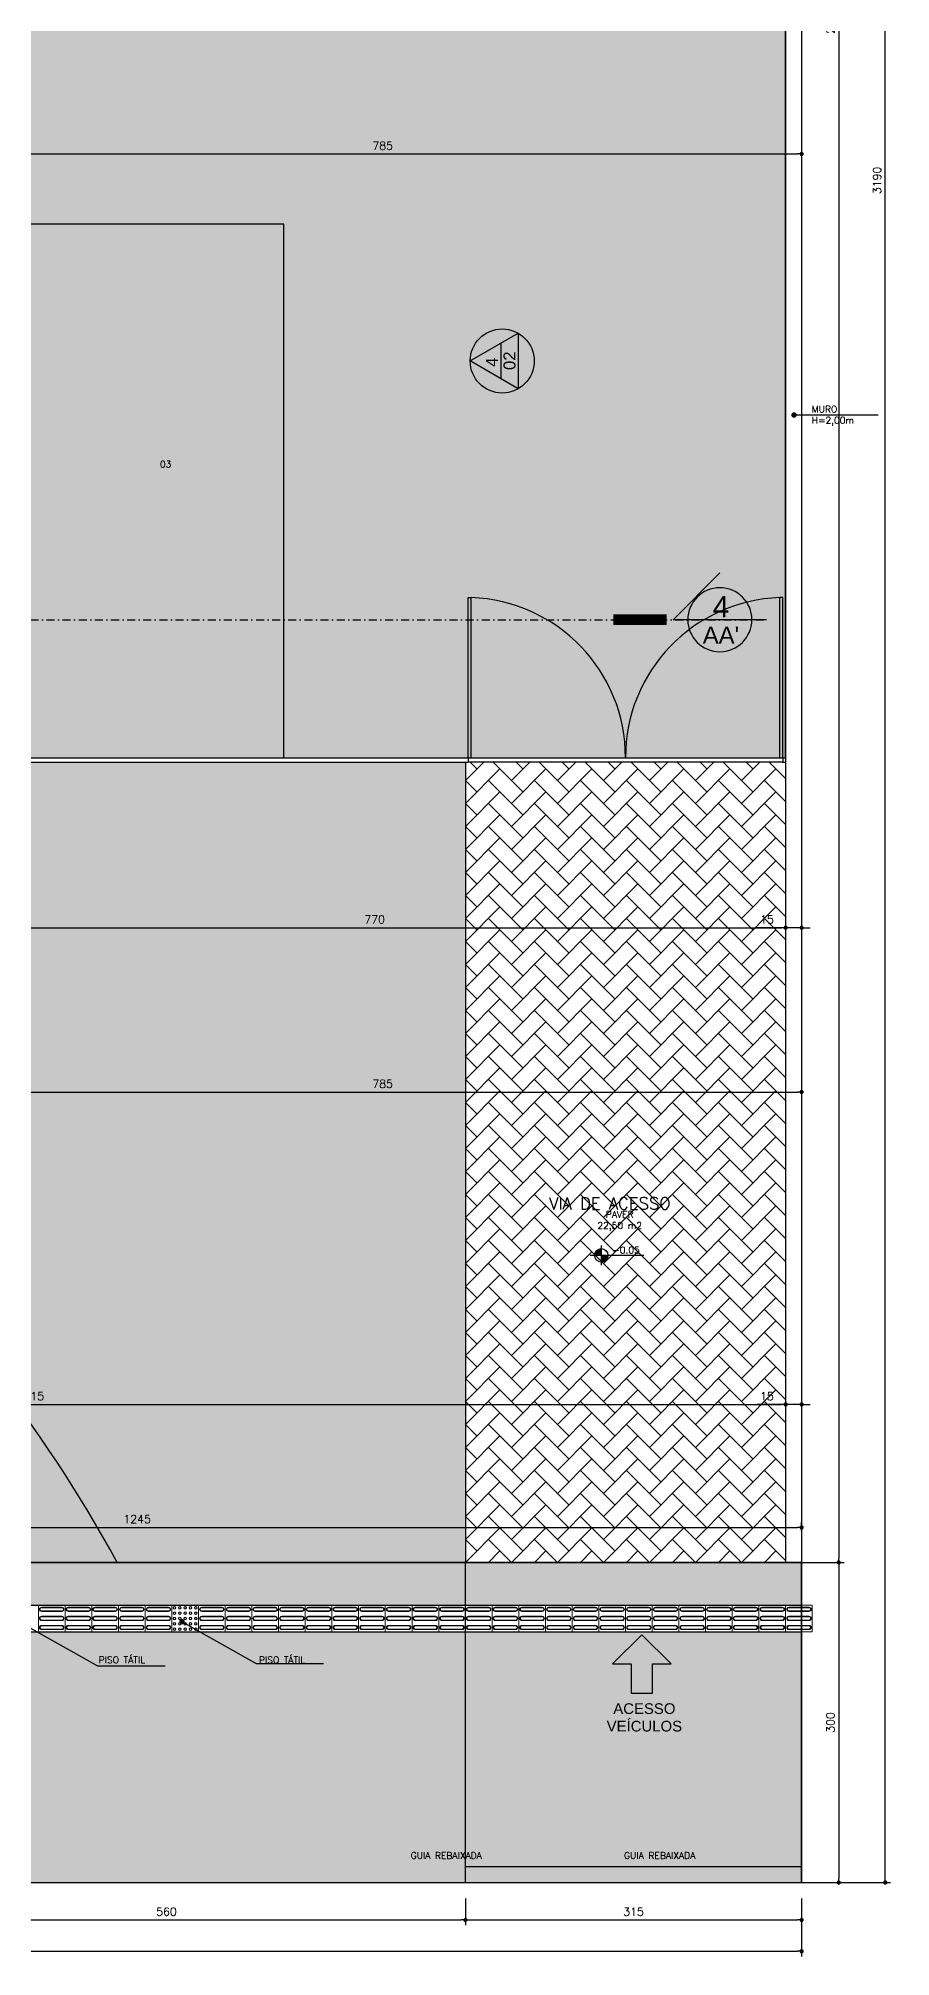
# Model space of a CAD drawing. Header units: millimetres. Extents: x 11997 to 115617, y -26993 to 31834.
# Drawn here: x 15077 to 15876, y -26365 to -24568 of the extents above; entities that cross this region are included whole.
import ezdxf
from ezdxf.enums import TextEntityAlignment as Align

# ---------------------------------------------------------------- set-up
doc = ezdxf.new("R2010")
doc.units = ezdxf.units.MM
doc.linetypes.add('DASHDOT', pattern=[1, 0.5, -0.25, 0, -0.25])
doc.layers.add('AREA-AMB', color=5, linetype='Continuous', plot=False)
doc.layers.add('CASCALHO', color=34, linetype='Continuous', plot=False)
for name, color, linetype in [('COTA', 4, 'Continuous'), ('ESQ', 2, 'Continuous'), ('GRAMA', 64, 'Continuous'), ('H. PAVER CINZA 1', 252, 'Continuous'), ('LCORTE', 1, 'Continuous'), ('NIVEL', 1, 'Continuous'), ('PA', 7, 'Continuous'), ('PENA3', 3, 'Continuous'), ('TEXTO1', 1, 'Continuous'), ('TEXTO2', 2, 'Continuous'), ('TEXTO3', 3, 'Continuous')]:
    doc.layers.add(name, color=color, linetype=linetype)
doc.layers.add('PISO TATIL', color=30, linetype='Continuous', lineweight=0)
doc.styles.add('ARIAL', font='arial.ttf')
doc.styles.add('ROMANS', font='romans.shx')
doc.dimstyles.new('EXTERNA100', dxfattribs={"dimtxt": 12.5, "dimasz": 5, "dimexe": 10, "dimexo": 30, "dimgap": 5.5, "dimtad": 1, "dimzin": 12, "dimdsep": 46, "dimtxsty": 'ROMANS', "dimblk1": 'DOT', "dimblk2": 'DOT', "dimsah": 1, "dimcen": 9, "dimclrt": 2, "dimadec": 0, "dimazin": 0, "dimtfac": 1, "dimtmove": 0, "dimatfit": 1, "dimldrblk": 'DOT', "dimfxl": 1, "dimtolj": 1, "dimtzin": 4, "dimarcsym": 0})
doc.dimstyles.new('EXTERNA50', dxfattribs={"dimtxt": 7.5, "dimasz": 4, "dimexe": 5, "dimexo": 30, "dimgap": 4, "dimtad": 1, "dimzin": 12, "dimdsep": 46, "dimtxsty": 'ROMANS', "dimblk1": 'DOT', "dimblk2": 'DOT', "dimsah": 1, "dimcen": 9, "dimclrt": 2, "dimaunit": 1, "dimadec": 3, "dimazin": 0, "dimtfac": 1, "dimtmove": 0, "dimatfit": 1, "dimldrblk": 'DOT', "dimfxl": 1, "dimtolj": 1, "dimtzin": 4, "dimarcsym": 0})

# ---------------------------------------------------------------- blocks, each defined once
blk = doc.blocks.new('_DOT')
at = {"color": 0, "linetype": 'ByBlock'}
blk.add_line((-0.5, 0), (-1, 0), dxfattribs=at)
at = {"color": 0, "linetype": 'ByBlock', "const_width": 0.5}
blk.add_lwpolyline([(-0.25, 0, 1), (0.25, 0, 1)], format="xyb", close=True, dxfattribs=at)
blk = doc.blocks.new('*D95')
at = {"layer": 'COTA', "color": 0, "lineweight": -2, "transparency": 16777216}
for p, q in [((15007.22306524601, -25390.61586824715), (15007.22306524601, -25405.85964647969)), ((15777.22306524593, -25390.61586824714), (15777.22306524593, -25405.85964647969)), ((15011.22306524601, -25400.85964647969), (15773.22306524593, -25400.85964647969))]:
    blk.add_line(p, q, dxfattribs=at)
at = {"layer": 'Defpoints', "color": 0, "transparency": 16777216}
for p in [(15007.22306524601, -25360.61586824715), (15777.22306524593, -25360.61586824714), (15777.22306524593, -25400.85964647969)]:
    blk.add_point(p, dxfattribs=at)
at = {"layer": 'COTA', "color": 0, "lineweight": -2, "transparency": 16777216, "xscale": 4, "yscale": 4, "zscale": 4, "rotation": 180}
blk.add_blockref('_DOT', (15007.22306524601, -25400.85964647969), dxfattribs=at)
at = {"layer": 'COTA', "color": 0, "lineweight": -2, "transparency": 16777216, "xscale": 4, "yscale": 4, "zscale": 4}
blk.add_blockref('_DOT', (15777.22306524593, -25400.85964647969), dxfattribs=at)
at = {"layer": 'COTA', "color": 2, "transparency": 16777216, "insert": (15392.22306524597, -25393.10964647969), "char_height": 7.5, "attachment_point": 5, "style": 'ROMANS'}
blk.add_mtext('\\A1;770', dxfattribs=at)
blk = doc.blocks.new('*D96')
at = {"layer": 'COTA', "color": 0, "lineweight": -2, "transparency": 16777216}
for p, q in [((15773.22306524593, -25400.85964647968), (15750.15163667451, -25400.85964647968)), ((15792.22306524593, -25400.85964647968), (15777.22306524593, -25400.85964647968)), ((15777.22306524593, -25402.16291839706), (15777.22306524593, -25405.85964647968)), ((15792.22306524593, -25402.16291839706), (15792.22306524593, -25405.85964647968)), ((15796.22306524593, -25400.85964647968), (15800.22306524593, -25400.85964647968))]:
    blk.add_line(p, q, dxfattribs=at)
at = {"layer": 'Defpoints', "color": 0, "transparency": 16777216}
for p in [(15777.22306524593, -25372.16291839706), (15792.22306524593, -25372.16291839706), (15777.22306524593, -25400.85964647968)]:
    blk.add_point(p, dxfattribs=at)
at = {"layer": 'COTA', "color": 0, "lineweight": -2, "transparency": 16777216, "xscale": 4, "yscale": 4, "zscale": 4}
blk.add_blockref('_DOT', (15777.22306524593, -25400.85964647968), dxfattribs=at)
at = {"layer": 'COTA', "color": 0, "lineweight": -2, "transparency": 16777216, "xscale": 4, "yscale": 4, "zscale": 4, "rotation": 180}
blk.add_blockref('_DOT', (15792.22306524593, -25400.85964647968), dxfattribs=at)
at = {"layer": 'COTA', "color": 2, "transparency": 16777216, "insert": (15759.68735096022, -25393.10964647968), "char_height": 7.5, "attachment_point": 5, "style": 'ROMANS'}
blk.add_mtext('\\A1;15', dxfattribs=at)
blk = doc.blocks.new('*D102')
at = {"layer": 'COTA', "color": 0, "lineweight": -2, "transparency": 16777216}
for p, q in [((15007.22306524593, -25405.61586824715), (15007.22306524593, -25559.86661474547)), ((15792.22306524593, -25405.61586824713), (15792.22306524593, -25559.86661474547)), ((15011.22306524593, -25554.86661474547), (15788.22306524593, -25554.86661474547))]:
    blk.add_line(p, q, dxfattribs=at)
at = {"layer": 'Defpoints', "color": 0, "transparency": 16777216}
for p in [(15007.22306524593, -25375.61586824715), (15792.22306524593, -25375.61586824713), (15792.22306524593, -25554.86661474547)]:
    blk.add_point(p, dxfattribs=at)
at = {"layer": 'COTA', "color": 0, "lineweight": -2, "transparency": 16777216, "xscale": 4, "yscale": 4, "zscale": 4, "rotation": 180}
blk.add_blockref('_DOT', (15007.22306524593, -25554.86661474547), dxfattribs=at)
at = {"layer": 'COTA', "color": 0, "lineweight": -2, "transparency": 16777216, "xscale": 4, "yscale": 4, "zscale": 4}
blk.add_blockref('_DOT', (15792.22306524593, -25554.86661474547), dxfattribs=at)
at = {"layer": 'COTA', "color": 2, "transparency": 16777216, "insert": (15399.72306524593, -25547.11661474547), "char_height": 7.5, "attachment_point": 5, "style": 'ROMANS'}
blk.add_mtext('\\A1;785', dxfattribs=at)
blk = doc.blocks.new('*D107')
at = {"layer": 'COTA', "color": 0, "lineweight": -2, "transparency": 16777216}
for p, q in [((14362.22306131232, -25823.86791810592), (14362.22306131232, -25852.60418489916)), ((14366.22306131232, -25847.60418489916), (15773.22306524595, -25847.60418489916)), ((15777.22306524595, -25845.61586824715), (15777.22306524595, -25852.60418489916))]:
    blk.add_line(p, q, dxfattribs=at)
at = {"layer": 'Defpoints', "color": 0, "transparency": 16777216}
for p in [(14362.22306131232, -25793.86791810592), (15777.22306524595, -25815.61586824715), (15777.22306524595, -25847.60418489916)]:
    blk.add_point(p, dxfattribs=at)
at = {"layer": 'COTA', "color": 0, "lineweight": -2, "transparency": 16777216, "xscale": 4, "yscale": 4, "zscale": 4, "rotation": 180}
blk.add_blockref('_DOT', (14362.22306131232, -25847.60418489916), dxfattribs=at)
at = {"layer": 'COTA', "color": 0, "lineweight": -2, "transparency": 16777216, "xscale": 4, "yscale": 4, "zscale": 4}
blk.add_blockref('_DOT', (15777.22306524595, -25847.60418489916), dxfattribs=at)
at = {"layer": 'COTA', "color": 2, "transparency": 16777216, "insert": (15069.72306327913, -25839.85418489916), "char_height": 7.5, "attachment_point": 5, "style": 'ROMANS'}
blk.add_mtext('\\A1;1415', dxfattribs=at)
blk = doc.blocks.new('*D108')
at = {"layer": 'COTA', "color": 0, "lineweight": -2, "transparency": 16777216}
for p, q in [((15773.22306524594, -25847.60418489914), (15750.15163667451, -25847.60418489914)), ((15777.22306524594, -25845.61586824715), (15777.22306524594, -25852.60418489914)), ((15792.22306524596, -25847.60418489914), (15777.22306524594, -25847.60418489914)), ((15792.22306524596, -25845.61586824715), (15792.22306524596, -25852.60418489914)), ((15796.22306524596, -25847.60418489914), (15800.22306524596, -25847.60418489914))]:
    blk.add_line(p, q, dxfattribs=at)
at = {"layer": 'Defpoints', "color": 0, "transparency": 16777216}
for p in [(15777.22306524594, -25815.61586824715), (15792.22306524596, -25815.61586824715), (15777.22306524594, -25847.60418489914)]:
    blk.add_point(p, dxfattribs=at)
at = {"layer": 'COTA', "color": 0, "lineweight": -2, "transparency": 16777216, "xscale": 4, "yscale": 4, "zscale": 4}
blk.add_blockref('_DOT', (15777.22306524594, -25847.60418489914), dxfattribs=at)
at = {"layer": 'COTA', "color": 0, "lineweight": -2, "transparency": 16777216, "xscale": 4, "yscale": 4, "zscale": 4, "rotation": 180}
blk.add_blockref('_DOT', (15792.22306524596, -25847.60418489914), dxfattribs=at)
at = {"layer": 'COTA', "color": 2, "transparency": 16777216, "insert": (15759.68735096023, -25839.85418489914), "char_height": 7.5, "attachment_point": 5, "style": 'ROMANS'}
blk.add_mtext('\\A1;15', dxfattribs=at)
blk = doc.blocks.new('*D115')
at = {"layer": 'COTA', "color": 0, "lineweight": -2, "transparency": 16777216}
for p, q in [((15007.223065246, -24662.41983065667), (15007.223065246, -24670.88219533481)), ((15011.223065246, -24675.88219533481), (15788.22306524592, -24675.88219533481)), ((15792.22306524592, -24662.41983065665), (15792.22306524592, -24670.88219533481))]:
    blk.add_line(p, q, dxfattribs=at)
at = {"layer": 'Defpoints', "color": 0, "transparency": 16777216}
for p in [(15792.22306524592, -24675.88219533481), (15007.223065246, -24692.41983065667), (15792.22306524592, -24692.41983065665)]:
    blk.add_point(p, dxfattribs=at)
at = {"layer": 'COTA', "color": 0, "lineweight": -2, "transparency": 16777216, "xscale": 4, "yscale": 4, "zscale": 4, "rotation": 180}
blk.add_blockref('_DOT', (15007.223065246, -24675.88219533481), dxfattribs=at)
at = {"layer": 'COTA', "color": 0, "lineweight": -2, "transparency": 16777216, "xscale": 4, "yscale": 4, "zscale": 4}
blk.add_blockref('_DOT', (15792.22306524592, -24675.88219533481), dxfattribs=at)
at = {"layer": 'COTA', "color": 2, "transparency": 16777216, "insert": (15399.72306524596, -24668.13219533481), "char_height": 7.5, "attachment_point": 5, "style": 'ROMANS'}
blk.add_mtext('\\A1;785', dxfattribs=at)
blk = doc.blocks.new('*D143')
at = {"layer": 'COTA', "color": 0, "lineweight": -2, "transparency": 16777216}
for p, q in [((15792.22306524602, -23105.61586824698), (15831.95456092289, -23105.61586824698)), ((15826.95456092289, -23109.61586824698), (15826.95456092289, -25991.61586824724)), ((15792.22306524596, -25995.61586824724), (15831.95456092289, -25995.61586824724))]:
    blk.add_line(p, q, dxfattribs=at)
at = {"layer": 'Defpoints', "color": 0, "transparency": 16777216}
for p in [(15762.22306524602, -23105.61586824698), (15762.22306524596, -25995.61586824724), (15826.95456092289, -25995.61586824724)]:
    blk.add_point(p, dxfattribs=at)
at = {"layer": 'COTA', "color": 0, "lineweight": -2, "transparency": 16777216, "xscale": 4, "yscale": 4, "zscale": 4}
for p, rotation in [((15826.95456092289, -23105.61586824698), 90), ((15826.95456092289, -25995.61586824724), 270)]:
    blk.add_blockref('_DOT', p, dxfattribs=dict(at, rotation=rotation))
at = {"layer": 'COTA', "color": 2, "transparency": 16777216, "insert": (15819.20456092289, -24550.61586824711), "char_height": 7.5, "attachment_point": 5, "rotation": 90, "style": 'ROMANS'}
blk.add_mtext('\\A1;2890', dxfattribs=at)
blk = doc.blocks.new('*D144')
at = {"layer": 'COTA', "color": 0, "lineweight": -2, "transparency": 16777216}
for p, q in [((15792.22306524596, -25995.61586824724), (15831.95456092289, -25995.61586824724)), ((15826.95456092289, -25999.61586824724), (15826.95456092289, -26291.61586824724)), ((15792.22306524595, -26295.61586824724), (15831.95456092289, -26295.61586824724))]:
    blk.add_line(p, q, dxfattribs=at)
at = {"layer": 'Defpoints', "color": 0, "transparency": 16777216}
for p in [(15762.22306524596, -25995.61586824724), (15762.22306524595, -26295.61586824724), (15826.95456092289, -26295.61586824724)]:
    blk.add_point(p, dxfattribs=at)
at = {"layer": 'COTA', "color": 0, "lineweight": -2, "transparency": 16777216, "xscale": 4, "yscale": 4, "zscale": 4}
for p, rotation in [((15826.95456092289, -25995.61586824724), 90), ((15826.95456092289, -26295.61586824724), 270)]:
    blk.add_blockref('_DOT', p, dxfattribs=dict(at, rotation=rotation))
at = {"layer": 'COTA', "color": 2, "transparency": 16777216, "insert": (15819.20456092289, -26145.61586824723), "char_height": 7.5, "attachment_point": 5, "rotation": 90, "style": 'ROMANS'}
blk.add_mtext('\\A1;300', dxfattribs=at)
blk = doc.blocks.new('*D145')
at = {"layer": 'COTA', "color": 0, "lineweight": -2, "transparency": 16777216}
for p, q in [((15792.22306524594, -23105.61586824698), (15875.57919065764, -23105.61586824698)), ((15870.57919065764, -26291.61586824724), (15870.57919065764, -23109.61586824698)), ((15792.22306524595, -26295.61586824724), (15875.57919065764, -26295.61586824724))]:
    blk.add_line(p, q, dxfattribs=at)
at = {"layer": 'Defpoints', "color": 0, "transparency": 16777216}
for p in [(15762.22306524594, -23105.61586824698), (15870.57919065764, -23105.61586824698), (15762.22306524595, -26295.61586824724)]:
    blk.add_point(p, dxfattribs=at)
at = {"layer": 'COTA', "color": 0, "lineweight": -2, "transparency": 16777216, "xscale": 4, "yscale": 4, "zscale": 4}
for p, rotation in [((15870.57919065764, -23105.61586824698), 90), ((15870.57919065764, -26295.61586824724), 270)]:
    blk.add_blockref('_DOT', p, dxfattribs=dict(at, rotation=rotation))
at = {"layer": 'COTA', "color": 2, "transparency": 16777216, "insert": (15862.82919065765, -24700.61586824711), "char_height": 7.5, "attachment_point": 5, "rotation": 90, "style": 'ROMANS'}
blk.add_mtext('\\A1;3190', dxfattribs=at)
blk = doc.blocks.new('*D152')
at = {"layer": 'COTA', "color": 0, "lineweight": -2, "transparency": 16777216}
for p, q in [((14917.22306524596, -26310.61586824724), (14917.22306524596, -26335.67804892748)), ((15477.22306524596, -26310.61586824716), (15477.22306524596, -26335.67804892748)), ((14921.22306524596, -26330.67804892748), (15473.22306524596, -26330.67804892748))]:
    blk.add_line(p, q, dxfattribs=at)
at = {"layer": 'Defpoints', "color": 0, "transparency": 16777216}
for p in [(14917.22306524596, -26280.61586824724), (15477.22306524596, -26280.61586824716), (15477.22306524596, -26330.67804892748)]:
    blk.add_point(p, dxfattribs=at)
at = {"layer": 'COTA', "color": 0, "lineweight": -2, "transparency": 16777216, "xscale": 4, "yscale": 4, "zscale": 4, "rotation": 180}
blk.add_blockref('_DOT', (14917.22306524596, -26330.67804892748), dxfattribs=at)
at = {"layer": 'COTA', "color": 0, "lineweight": -2, "transparency": 16777216, "xscale": 4, "yscale": 4, "zscale": 4}
blk.add_blockref('_DOT', (15477.22306524596, -26330.67804892748), dxfattribs=at)
at = {"layer": 'COTA', "color": 2, "transparency": 16777216, "insert": (15197.22306524596, -26322.92804892748), "char_height": 7.5, "attachment_point": 5, "style": 'ROMANS'}
blk.add_mtext('\\A1;560', dxfattribs=at)
blk = doc.blocks.new('*D153')
at = {"layer": 'COTA', "color": 0, "lineweight": -2, "transparency": 16777216}
for p, q in [((15792.22306524595, -26310.61586824712), (15792.22306524595, -26335.67804892747)), ((15477.22306524596, -26325.61586824723), (15477.22306524596, -26335.67804892747)), ((15481.22306524596, -26330.67804892747), (15788.22306524595, -26330.67804892747))]:
    blk.add_line(p, q, dxfattribs=at)
at = {"layer": 'Defpoints', "color": 0, "transparency": 16777216}
for p in [(15477.22306524596, -26295.61586824723), (15792.22306524595, -26280.61586824712), (15792.22306524595, -26330.67804892747)]:
    blk.add_point(p, dxfattribs=at)
at = {"layer": 'COTA', "color": 0, "lineweight": -2, "transparency": 16777216, "xscale": 4, "yscale": 4, "zscale": 4, "rotation": 180}
blk.add_blockref('_DOT', (15477.22306524596, -26330.67804892747), dxfattribs=at)
at = {"layer": 'COTA', "color": 0, "lineweight": -2, "transparency": 16777216, "xscale": 4, "yscale": 4, "zscale": 4}
blk.add_blockref('_DOT', (15792.22306524595, -26330.67804892747), dxfattribs=at)
at = {"layer": 'COTA', "color": 2, "transparency": 16777216, "insert": (15634.72306524596, -26322.92804892747), "char_height": 7.5, "attachment_point": 5, "style": 'ROMANS'}
blk.add_mtext('\\A1;315', dxfattribs=at)
blk = doc.blocks.new('*D154')
at = {"layer": 'COTA', "color": 0, "lineweight": -2, "transparency": 16777216}
for p, q in [((12602.22306262333, -26310.61586824716), (12602.22306262333, -26365.03000773676)), ((15792.22306524595, -26310.61586824703), (15792.22306524595, -26365.03000773676)), ((12606.22306262333, -26360.03000773676), (15788.22306524595, -26360.03000773676))]:
    blk.add_line(p, q, dxfattribs=at)
at = {"layer": 'Defpoints', "color": 0, "transparency": 16777216}
for p in [(12602.22306262333, -26280.61586824716), (15792.22306524595, -26280.61586824703), (15792.22306524595, -26360.03000773676)]:
    blk.add_point(p, dxfattribs=at)
at = {"layer": 'COTA', "color": 0, "lineweight": -2, "transparency": 16777216, "xscale": 4, "yscale": 4, "zscale": 4, "rotation": 180}
blk.add_blockref('_DOT', (12602.22306262333, -26360.03000773676), dxfattribs=at)
at = {"layer": 'COTA', "color": 0, "lineweight": -2, "transparency": 16777216, "xscale": 4, "yscale": 4, "zscale": 4}
blk.add_blockref('_DOT', (15792.22306524595, -26360.03000773676), dxfattribs=at)
at = {"layer": 'COTA', "color": 2, "transparency": 16777216, "insert": (14197.22306393464, -26352.28000773676), "char_height": 7.5, "attachment_point": 5, "style": 'ROMANS'}
blk.add_mtext('\\A1;3190', dxfattribs=at)
blk = doc.blocks.new('*D155')
at = {"layer": 'COTA', "color": 0, "lineweight": -2, "transparency": 16777216}
for p, q in [((14547.22306524589, -25979.91293626779), (14547.22306524589, -25957.83229791864)), ((14551.22306524589, -25962.83229791864), (15788.22306524596, -25962.83229791864)), ((15792.22306524596, -25965.61586824724), (15792.22306524596, -25957.83229791864))]:
    blk.add_line(p, q, dxfattribs=at)
at = {"layer": 'Defpoints', "color": 0, "transparency": 16777216}
for p in [(15792.22306524596, -25962.83229791864), (15792.22306524596, -25995.61586824724), (14547.22306524589, -26009.91293626779)]:
    blk.add_point(p, dxfattribs=at)
at = {"layer": 'COTA', "color": 0, "lineweight": -2, "transparency": 16777216, "xscale": 4, "yscale": 4, "zscale": 4, "rotation": 180}
blk.add_blockref('_DOT', (14547.22306524589, -25962.83229791864), dxfattribs=at)
at = {"layer": 'COTA', "color": 0, "lineweight": -2, "transparency": 16777216, "xscale": 4, "yscale": 4, "zscale": 4}
blk.add_blockref('_DOT', (15792.22306524596, -25962.83229791864), dxfattribs=at)
at = {"layer": 'COTA', "color": 2, "transparency": 16777216, "insert": (15169.72306524592, -25955.08229791864), "char_height": 7.5, "attachment_point": 5, "style": 'ROMANS'}
blk.add_mtext('\\A1;1245', dxfattribs=at)
blk = doc.blocks.new('*U129')
at = {"linetype": 'Continuous'}
blk.add_hatch(color=256, dxfattribs=at).paths.add_polyline_path([(-199.3433060869343, 59.9999999999855, 0.4142135623731106), (-259.3433060869343, -1.449782091036722e-11), (-286.9909177982368, -1.449618203984157e-11), (-199.3433060869343, 87.64761171129074), (-111.6956943756204, 4.534219425228889e-14), (-139.3433060869343, -1.450493416358892e-11, 0.4142135623730817)])
at = {"layer": 'LCORTE', "linetype": 'Continuous'}
for p, q in [((-111.6956943756204, 4.534219425228889e-14), (-199.3433060869343, 87.64761171129074)), ((-286.9910411325964, 7.771561172376096e-15), (-111.6956943756204, 4.534219425228889e-14))]:
    blk.add_line(p, q, dxfattribs=at)
at = {"layer": 'LCORTE', "linetype": 'Continuous', "const_width": 20, "flags": 128}
blk.add_lwpolyline([(-100, 4.458833796713666e-15), (0, -1.468877221365855e-15)], dxfattribs=at)
at = {"layer": 'LCORTE', "linetype": 'Continuous'}
blk.add_circle((-199.3433060869343, -1.450137753697807e-11), 60, dxfattribs=at)
at = {"layer": 'LCORTE', "color": 3, "style": 'ARIAL'}
for tag, height, p in [('PAG', 40, (-201.4098021687491, 24.15773973658454)), ('DES', 32, (-201.4287176000344, -27.84877658999998))]:
    blk.add_attdef(tag, text='', height=height, dxfattribs=at).set_placement(p, align=Align.MIDDLE_CENTER)
blk = doc.blocks.new('PISOTATILDIRECIONAL')
at = {"layer": 'PISO TATIL', "color": 160}
blk.add_lwpolyline([(-11745.00099259916, -942.9538962084789), (-11720.00099259916, -942.9538962084789), (-11720.00099259916, -967.9538962084789), (-11745.00099259916, -967.9538962084789), (-11745.00099259916, -942.9538962084789)], dxfattribs=at)
for points in [[(-11742.00988900291, -944.9539161730909), (-11723.00100258136, -944.9539161730909, -1), (-11723.00100258136, -948.9539361375005), (-11742.00095267014, -948.9539361374991, -0.995541815822478), (-11742.01882533567, -944.9539361375021, 0.9911034186396539)], [(-11742.00988900291, -945.4539161730909), (-11723.00100258136, -945.4539161730909, -1), (-11723.00100258136, -948.4539361375005), (-11742.00095267014, -948.4539361374991, -0.9955418158266037), (-11742.01435725849, -945.4539161733898, -0.9955418158266037)], [(-11742.00988900291, -953.4539161730909), (-11723.00100258136, -953.4539161730909, -1), (-11723.00100258136, -957.4539361375005), (-11742.00095267014, -957.4539361374991, -0.995541815822478), (-11742.01882533567, -953.4539361375021, 0.9911034186396539)], [(-11742.00988900291, -961.9539161730909), (-11723.00100258136, -961.9539161730909, -1), (-11723.00100258136, -965.9539361375005), (-11742.00095267014, -965.9539361374991, -0.995541815822478), (-11742.01882533567, -961.9539361375021, 0.9911034186396539)], [(-11742.00988900291, -953.9539161730909), (-11723.00100258136, -953.9539161730909, -1), (-11723.00100258136, -956.9539361375005), (-11742.00095267014, -956.9539361374991, -0.9955418158266037), (-11742.01435725849, -953.9539161733898, -0.9955418158266037)], [(-11742.00988900291, -962.4539161730909), (-11723.00100258136, -962.4539161730909, -1), (-11723.00100258136, -965.4539361375005), (-11742.00095267014, -965.4539361374991, -0.9955418158266037), (-11742.01435725849, -962.4539161733898, -0.9955418158266037)]]:
    blk.add_lwpolyline(points, format="xyb", dxfattribs=at)
blk = doc.blocks.new('PISOTATILALERTA')
at = {"layer": 'PISO TATIL'}
blk.add_line((-11511.37112369747, -967.262048902372), (-11486.37112369747, -967.262048902372), dxfattribs=at)
blk.add_lwpolyline([(-11511.37112369747, -942.262048902372), (-11486.37112369747, -942.262048902372), (-11486.37112369747, -967.262048902372), (-11511.37112369747, -967.262048902372), (-11511.37112369747, -942.262048902372)], dxfattribs=at)
for centre, radius in [((-11508.87112369747, -944.762048902372), 1.25), ((-11508.87112369747, -949.762048902372), 1.25), ((-11508.87112369747, -944.762048902372), 1), ((-11508.87112369747, -949.762048902372), 1), ((-11503.87112369747, -944.7620489023719), 1.25), ((-11503.87112369747, -949.7620489023719), 1.25), ((-11503.87112369747, -944.7620489023719), 1), ((-11503.87112369747, -949.7620489023719), 1), ((-11498.87112369747, -944.7620489023719), 1.25), ((-11498.87112369747, -949.7620489023719), 1.25), ((-11498.87112369747, -944.7620489023719), 1), ((-11498.87112369747, -949.7620489023719), 1), ((-11493.87112369747, -944.7620489023719), 1.25), ((-11493.87112369747, -949.7620489023719), 1.25), ((-11493.87112369747, -944.7620489023719), 1), ((-11493.87112369747, -949.7620489023719), 1), ((-11488.87112369747, -944.7620489023719), 1.25), ((-11488.87112369747, -949.7620489023719), 1.25), ((-11488.87112369747, -944.7620489023719), 1), ((-11488.87112369747, -949.7620489023719), 1), ((-11508.87112369747, -954.762048902372), 1.25), ((-11508.87112369747, -959.762048902372), 1.25), ((-11508.87112369747, -964.762048902372), 1.25), ((-11508.87112369747, -954.762048902372), 1), ((-11508.87112369747, -959.762048902372), 1), ((-11508.87112369747, -964.762048902372), 1), ((-11503.87112369747, -954.7620489023719), 1.25), ((-11503.87112369747, -959.7620489023719), 1.25), ((-11503.87112369747, -964.7620489023719), 1.25), ((-11503.87112369747, -954.7620489023719), 1), ((-11503.87112369747, -959.7620489023719), 1), ((-11503.87112369747, -964.7620489023719), 1), ((-11498.87112369747, -954.7620489023719), 1.25), ((-11498.87112369747, -959.7620489023719), 1.25), ((-11498.87112369747, -964.7620489023719), 1.25), ((-11498.87112369747, -954.7620489023719), 1), ((-11498.87112369747, -959.7620489023719), 1), ((-11498.87112369747, -964.7620489023719), 1), ((-11493.87112369747, -954.7620489023719), 1.25), ((-11493.87112369747, -959.7620489023719), 1.25), ((-11493.87112369747, -964.7620489023719), 1.25), ((-11493.87112369747, -954.7620489023719), 1), ((-11493.87112369747, -959.7620489023719), 1), ((-11493.87112369747, -964.7620489023719), 1), ((-11488.87112369747, -954.7620489023719), 1.25), ((-11488.87112369747, -959.7620489023719), 1.25), ((-11488.87112369747, -964.7620489023719), 1.25), ((-11488.87112369747, -954.7620489023719), 1), ((-11488.87112369747, -959.7620489023719), 1), ((-11488.87112369747, -964.7620489023719), 1)]:
    blk.add_circle(centre, radius, dxfattribs=at)
blk = doc.blocks.new('nivel100-planta')
at = {"layer": 'TEXTO2'}
h = blk.add_hatch(color=256, dxfattribs=at)
h.paths.add_polyline_path([(117.041850778584, 82.32973043404462, 0.4142135623730668), (104.5418507785852, 69.82973043404462), (117.0418507785852, 69.82973043404462)])
h.paths.add_polyline_path([(117.0418507785864, 57.32973043404462, 0.4142135623730674), (129.5418507785852, 69.82973043404462), (117.0418507785852, 69.82973043404462)])
for p, q in [((117.0418507785834, 88.5587551105586), (117.041850778587, 51.10070575753066)), ((96.31148993643939, 69.82973043404462), (196.5776518082653, 69.82973043404462))]:
    blk.add_line(p, q, dxfattribs=at)
blk.add_circle((117.0418507785852, 69.82973043404462), 12.5, dxfattribs=at)
blk = doc.blocks.new('portão 300')
at = {"layer": 'ESQ'}
for p, q in [((5919.014738533502, 6436.815406009367), (5919.014738533502, 6586.815406009367)), ((5919.014738533502, 6586.815406009367), (5922.014738533502, 6586.815406009367)), ((5922.014738533502, 6436.815406009367), (5922.014738533502, 6586.815406009367)), ((6211.014738533501, 6436.815406009358), (6211.014738533501, 6586.815406009358)), ((6214.014738533502, 6586.815406009367), (6211.014738533502, 6586.815406009367)), ((6214.014738533501, 6436.815406009358), (6214.014738533501, 6586.815406009358))]:
    blk.add_line(p, q, dxfattribs=at)
at = {"layer": 'NIVEL'}
for centre, radius, start, end in [((5916.984032109312, 6437.368325487396), 149.5317286854765, 359.788138444108, 88.07203026165566), ((6216.045444957678, 6437.368325487399), 149.5317286854646, 91.92796973833961, 180.211861555893)]:
    blk.add_arc(centre, radius, start, end, dxfattribs=at)

msp = doc.modelspace()

# ---------------------------------------------------------------- hatches: boundary and pattern name
at = {"layer": 'CASCALHO'}
h = msp.add_hatch(dxfattribs=at)
h.set_pattern_fill('AR-CONC', color=256, scale=0.2, style=0)
h.set_pattern_definition([(49.99999999999999, (14397.22306524589, -25241.61586824698), (36.4369337992008, -3.187817107780617), [3.81, -41.91]), (355, (14397.22306524589, -25241.61586824698), (-7.048565195133398, 38.211328576436), [3.048, -33.528]), (100.451, (14400.25946524589, -25241.88151824698), (29.38850033319185, 35.02333756405837), [3.238, -35.618]), (46.18420000000001, (14397.22306524589, -25231.45586824698), (54.21580817842599, -8.40846558654543), [5.715, -62.865]), (96.6356, (14401.74104524589, -25232.15656824698), (47.48084689324743, 49.48511117800984), [4.857, -53.427]), (351.1840000000001, (14397.22306524589, -25231.45586824698), (47.48092116278679, 49.48502357211954), [4.572, -50.292]), (21, (14402.30306524589, -25233.99586824698), (30.32297596707666, -20.4531037033525), [3.81, -41.91]), (326.0000000000001, (14402.30306524589, -25233.99586824698), (12.36040566952942, 36.83759322446385), [3.048, -33.528]), (71.4514, (14404.82996524589, -25235.70028824698), (42.6832981540249, 16.38457154321149), [3.238, -35.618]), (37.50000000000001, (14397.22306524589, -25241.61586824698), (0.6177206501183634, 16.91100777463062), [0, -33.1216, 0, -34.036, 0, -33.655]), (7.499999999999999, (14397.22306524589, -25241.61586824698), (13.36393250206115, 20.0361149636239), [0, -19.4056, 0, -32.3596, 0, -12.827]), (327.5, (14385.89466524589, -25241.61586824698), (27.11811903337428, -1.145748798534689), [0, -12.7, 0, -39.624, 0, -52.578]), (317.5, (14380.81466524589, -25241.61586824698), (29.62583627720361, 5.085298206666606), [0, -16.51, 0, -26.3144, 0, -37.338])])
h.paths.add_polyline_path([(15777.22306524589, -23120.61586826523), (14727.22306524589, -23120.61586826524), (14727.22306524589, -24170.61586824719), (14397.22306524589, -24170.61586824719), (14397.22306524589, -24255.615868247), (15007.223065246, -24255.61586824699), (15007.223065246, -24285.8931304149), (15057.22306524602, -24285.8931304149), (15057.2230652457, -25241.61586824698), (15777.22306524593, -25241.61586824696)])
at = {"layer": 'GRAMA'}
h = msp.add_hatch(dxfattribs=at)
h.set_pattern_fill('AR-SAND', color=256, scale=0.5, style=0)
h.set_pattern_definition([(37.50000000000001, (14512.223065246, -25995.61586824725), (-0.8000156479920228, 24.47066186646712), [0, -19.304, 0, -21.59, 0, -20.6375]), (7.499999999999999, (14512.223065246, -25995.61586824725), (22.47616415690013, 35.84125502841771), [0, -10.414, 0, -17.399, 0, -6.6675]), (327.5, (14496.602065246, -25995.61586824725), (39.5496185120729, 0.0718592339272881), [0, -6.35, 0, -22.86, 0, -29.845]), (317.5, (14496.602065246, -25995.61586824725), (38.17782262361486, 11.14646616286081), [0, -3.175, 0, -14.986, 0, -17.145])])
edge = h.paths.add_edge_path()
edge.add_line((15477.22306524598, -25245.6158682471), (15237.22306524592, -25245.61586824711))
edge.add_line((15237.22306524592, -25245.61586824711), (15057.22306524602, -25245.61586824709))
edge.add_line((15057.22306524602, -25245.6158682471), (15057.22306524602, -25345.61586824718))
edge.add_line((15057.22306524602, -25345.61586824717), (14512.223065246, -25345.61586824715))
edge.add_line((14512.223065246, -25345.61586824716), (14512.223065246, -25431.41807128929))
edge.add_arc((14059.723060001, -26587.56603490637), 1241.545153638259, 28.47563814056599, 68.62532596588022, ccw=False)
edge.add_line((15151.06597985474, -25995.61586824725), (15477.22306524598, -25995.61586824723))
edge.add_line((15477.22306524598, -25995.61586824723), (15477.22306524598, -25245.6158682471))
at = {"layer": 'H. PAVER CINZA 1'}
h = msp.add_hatch(dxfattribs=at)
h.set_pattern_fill('AR-HBONE', color=256, scale=0.15, style=0)
h.set_pattern_definition([(45, (15477.22306524597, -25995.61586824725), (2.1316282072803e-15, 21.55261469056597), [45.72, -15.24]), (135, (15487.99936524597, -25984.83956824723), (2.1316282072803e-15, 21.55261469056597), [45.72, -15.24])])
h.paths.add_polyline_path([(15477.22306524597, -25995.61586824725), (15777.22306524593, -25995.61586824725), (15777.22306524593, -25245.61586824709), (15477.22306524597, -25245.61586824709)])
h = msp.add_hatch(color=256, dxfattribs=at)
h.paths.add_polyline_path([(14512.223065246, -25431.41807128932), (14512.223065246, -25375.61586824716), (14462.223065246, -25375.61586824715), (14462.22306524599, -25480.61586824715), (14362.22306131231, -25480.61586824715), (14362.22306131231, -25522.60905558544, -0.1852554050601916), (14995.04384023492, -25995.61586824729), (15151.06597985474, -25995.61586824729, 0.1770005015167049)])
h.paths.add_polyline_path([(14362.22306131231, -25548.61300308811), (14362.22306131231, -25590.32652124918, -0.1703584959402818), (14917.21985599773, -25995.61586824729), (14965.35157415991, -25995.61586824729, 0.1797638199318818)], flags=17)
h.paths.add_polyline_path([(13762.22306131231, -25590.32652204122), (13762.22306131231, -25548.61300384823, 0.179763819277979), (13159.09455108756, -25995.61586824729), (13207.22626924975, -25995.61586824729, -0.170358495261094)], flags=17)
h.paths.add_polyline_path([(13762.22306131231, -25522.60905632692), (13762.22306131231, -25480.61586824714), (13662.22306262329, -25480.61586824715), (13662.22306262329, -25375.61586824713), (13612.22306262336, -25375.61586824713), (13612.22306262336, -25432.39965255752, 0.1764427956175317), (12975.88014014725, -25995.61586824729), (13129.40228501255, -25995.61586824729, -0.185255404421074)])
h = msp.add_hatch(color=256, dxfattribs=at)
h.paths.add_polyline_path([(15792.22306524594, -25995.61586824726), (15277.22306524597, -25995.61586824725), (15277.22306524597, -26035.61586824718), (15792.22306524594, -26035.61586824719)])
edge = h.paths.add_edge_path()
edge.add_line((15277.22306524597, -25995.61586824725), (15151.06597985474, -25995.61586824725))
edge.add_arc((14059.72305985988, -26587.56603499607), 1241.545153805075, 28.47539342005399, 28.47563814109901, ccw=False)
edge.add_arc((14059.72306004571, -26587.5660349675), 1241.545153628108, 28.47539342298413, 28.47563814402882)
edge.add_line((15151.06597985475, -25995.61586824726), (14995.04384023493, -25995.61586824726))
edge.add_arc((14062.22306262377, -26583.78832603305), 1102.769895871689, 29.807456608734697, 32.232703965707685, ccw=False)
edge.add_line((15019.09734891527, -26035.61586824718), (15277.22306524597, -26035.61586824718))
edge.add_line((15277.22306524597, -26035.61586824718), (15277.22306524597, -25995.61586824725))
edge = h.paths.add_edge_path()
edge.add_line((14965.35157415992, -25995.61586824726), (14917.22306524653, -25995.61586824726))
edge.add_line((14917.22306524653, -25995.61586824726), (14917.22306524652, -26035.61586824717))
edge.add_line((14917.22306524652, -26035.61586824717), (14990.17505759564, -26035.61586824717))
edge.add_arc((14062.22306262375, -26583.78832603303), 1077.769895871696, 30.57177528153219, 33.07463271336459)
edge = h.paths.add_edge_path()
edge.add_arc((14062.22306274961, -26583.78832623303), 1037.769895881356, 34.52468722535614, 34.5249998498899)
edge.add_line((14917.21985599773, -25995.61586824726), (14700.39368021051, -25995.61586824726))
edge.add_line((14700.39368021051, -25995.61586824726), (14700.4039957088, -25996.2272838775))
edge.add_line((14700.4039957088, -25996.2272838775), (14699.30248871331, -25995.61586824725))
edge.add_line((14699.30248871331, -25995.61586824725), (13159.09455108757, -25995.61586824726))
edge.add_arc((14062.22306262374, -26583.78832603302), 1077.769895871696, 146.9253672866359, 149.4282247184685)
edge.add_line((13134.27106765185, -26035.61586824718), (14917.22306524652, -26035.61586824719))
edge.add_line((14917.22306524652, -26035.61586824719), (14917.22306524653, -25995.62053339848))
edge = h.paths.add_edge_path()
edge.add_line((13129.40228501257, -25995.61586824726), (12602.22306262334, -25995.61586824726))
edge.add_line((12602.22306262334, -25995.61586824726), (12602.22306262334, -26035.61586824719))
edge.add_line((12602.22306262334, -26035.61586824718), (13105.34877633222, -26035.61586824718))
edge.add_arc((14062.22306262373, -26583.78832603306), 1102.7698958717, 147.7672960342922, 150.1925433912652, ccw=False)
msp.add_hatch(color=256, dxfattribs=at).paths.add_polyline_path([(12602.22306262334, -26060.61586824719), (15792.22306524595, -26060.61586824719), (15792.22306524595, -26295.61586824723), (12602.22306262334, -26295.61586824725)])

# ---------------------------------------------------------------- linework, layer by layer
at = {"layer": 'AREA-AMB'}
for points in [[(15777.22306524589, -23120.61586826523), (14727.22306524589, -23120.61586822874), (14727.2230652459, -23610.61586824252), (14727.2230652459, -23630.61586824721), (14727.2230652459, -23680.61586824722), (14727.22306524589, -24170.61586824719), (14352.22306524589, -24170.61586824719), (14352.22306524589, -24285.6158682471), (15057.22306524602, -24285.61586824712), (15057.22306524602, -25241.6158682471), (15777.22306524593, -25241.61586824719)], [(15792.22306524595, -25995.61586824727), (12602.22306262333, -25995.61586824735), (12602.22306262333, -26295.61586824728), (15792.22306524595, -26295.61586824721)]]:
    msp.add_lwpolyline(points, close=True, dxfattribs=at)
at = {"layer": 'ESQ'}
for p, q in [((15007.22306524601, -25241.61586824697), (15482.72306524593, -25241.61586824713)), ((15007.22306524601, -25245.61586824709), (15479.72306524593, -25245.61586824709)), ((15479.72306524593, -25241.61586824709), (15479.72306524593, -25245.61586824711)), ((15774.72306524593, -25241.61586824709), (15777.22306524592, -25241.61586824709)), ((15774.72306524593, -25241.61586824709), (15774.72306524593, -25245.61586824709)), ((15774.72306524593, -25245.61586824709), (15777.22306524592, -25245.61586824709))]:
    msp.add_line(p, q, dxfattribs=at)
at = {"layer": 'ESQ', "color": 1}
for p, q in [((15774.72306524593, -25245.61586824709), (15479.72306524593, -25245.61586824711)), ((15482.72306524593, -25241.61586824709), (15774.72306524593, -25241.61586824709))]:
    msp.add_line(p, q, dxfattribs=at)
at = {"layer": 'LCORTE', "linetype": 'Continuous'}
msp.add_line((15510.8834656153, -24886.68665803635), (15510.8834656153, -24853.00359366742), dxfattribs=at)
at = {"layer": 'LCORTE', "linetype": 'DASHDOT', "ltscale": 15}
msp.add_line((12472.55140957993, -25112.2970777847), (15759.40996488713, -25112.29707778471), dxfattribs=at)
at = {"layer": 'LCORTE', "linetype": 'Continuous'}
msp.add_lwpolyline([(15481.7130761945, -24869.84512585188), (15526.7130761945, -24843.86436373836), (15526.7130761945, -24895.82588796542)], close=True, dxfattribs=at)
msp.add_circle((15511.7130761945, -24869.84512585188), 30, dxfattribs=at)
at = {"layer": 'NIVEL'}
for p, q in [((15477.22306524599, -25245.61586824709), (15477.22306524597, -25995.61586824725)), ((14995.04384023492, -25995.61586824725), (15777.22306524595, -25995.61586824725)), ((15477.22306524596, -26295.61586824723), (15477.22306524597, -25995.61586824725)), ((15792.22306524594, -25995.61586824725), (15792.22306524595, -26295.61586824725)), ((12602.22306262334, -26035.61586824718), (15792.22306524594, -26035.61586824725)), ((12602.22306262334, -26060.61586824719), (15792.22306524595, -26060.61586824725)), ((12602.22306262333, -26295.61586824717), (15792.22306524595, -26295.61586824725)), ((15477.22306524596, -26280.61586824716), (15792.22306524596, -26280.61586824717))]:
    msp.add_line(p, q, dxfattribs=at)
msp.add_lwpolyline([(15057.22306524602, -24741.61586824698), (15057.22306524602, -25241.61586824698), (15307.22306524602, -25241.61586824698), (15307.22306524602, -24741.61586824698)], close=True, dxfattribs=at)
msp.add_arc((14059.723060001, -26587.56603490637), 1241.54515363826, 28.47539341955677, 68.62532596574145, dxfattribs=at)
at = {"layer": 'PENA3'}
for p, q in [((15792.22306524589, -23105.61586824698), (15792.22306524594, -25995.61586824726)), ((15777.22306524589, -23120.61586824698), (15777.22306524595, -25995.61586824725)), ((15777.22306524595, -25995.61586824723), (15792.22306524594, -25995.61586824725))]:
    msp.add_line(p, q, dxfattribs=at)
at = {"layer": 'TEXTO2'}
msp.add_lwpolyline([(15642.44791614861, -26063.3414115145), (15615.02455614859, -26090.76477151451), (15632.4479161486, -26090.76477151451), (15632.44791614858, -26118.1881315145), (15652.44791614858, -26118.18813151451), (15652.44791614859, -26090.76477151451), (15669.87127614859, -26090.76477151453)], close=True, dxfattribs=at)

# ---------------------------------------------------------------- block references
at = {"layer": 'LCORTE'}
ref = msp.add_blockref('*U129', (15615.91444432083, -25112.29707778471), dxfattribs=dict(at, xscale=-0.5, yscale=0.5, zscale=0.5))
ref.add_attrib('PAG', '4', dxfattribs={"color": 3, "extrusion": (0, 0, -1), "height": 20, "style": 'ARIAL', "text_generation_flag": 2}).set_placement((-15716.6193454052, -25100.1363525276), align=Align.MIDDLE_CENTER)
ref.add_attrib('DES', "AA'", dxfattribs={"color": 3, "extrusion": (0, 0, -1), "height": 16, "style": 'ARIAL', "text_generation_flag": 2}).set_placement((-15716.62880312084, -25126.71259841259), align=Align.MIDDLE_CENTER)
at = {"layer": 'PA'}
msp.add_blockref('portão 300', (9560.708326712429, -31678.43127425645), dxfattribs=at)
at = {"layer": 'PISO TATIL', "rotation": 180}
for p in [(3357.222072646722, -27003.56976445566), (3382.222072646726, -27003.56976445566), (3407.222072646735, -27003.56976445567), (3432.222072646735, -27003.56976445567), (3457.222072646735, -27003.56976445566), (3507.222072646739, -27003.56976445568), (3532.222072646739, -27003.56976445568), (3557.222072646742, -27003.56976445568), (3582.222072646742, -27003.56976445568), (3607.222072646742, -27003.56976445567), (3632.222072646742, -27003.56976445567), (3657.222072646742, -27003.56976445566), (3682.222072646742, -27003.56976445567), (3707.222072646742, -27003.56976445566), (3732.222072646742, -27003.56976445566), (3757.222072646742, -27003.56976445566), (3782.222072646742, -27003.56976445567), (3807.222072646742, -27003.56976445566), (3832.222072646742, -27003.56976445566), (3857.222072646742, -27003.56976445566), (3882.222072646742, -27003.56976445566), (3907.222072646742, -27003.56976445572), (3932.222072646742, -27003.56976445573), (3957.222072646742, -27003.56976445566), (3982.222072646742, -27003.56976445566), (4007.222072646742, -27003.56976445566), (4032.222072646742, -27003.56976445573), (4057.222072646742, -27003.56976445573)]:
    msp.add_blockref('PISOTATILDIRECIONAL', p, dxfattribs=at)
at = {"layer": 'PISO TATIL', "xscale": -1}
msp.add_blockref('PISOTATILALERTA', (3715.851941548422, -25093.35381934482), dxfattribs=at)
at = {"layer": 'TEXTO2', "xscale": 0.5, "yscale": 0.5, "zscale": 0.5}
msp.add_blockref('nivel100-planta', (15546.00664561666, -25742.79681664149), dxfattribs=at)

# ---------------------------------------------------------------- texts
at = {"layer": 'LCORTE', "color": 3, "style": 'ARIAL'}
for s, p in [('4', (15507.62846085965, -24871.01718142464)), ('02', (15524.14207450641, -24869.6168217035))]:
    msp.add_text(s, height=11.2, rotation=90, dxfattribs=at).set_placement(p, align=Align.CENTER)
at = {"layer": 'TEXTO2', "style": 'ROMANS'}
msp.add_text('-0.05', height=6.25, dxfattribs=at).set_placement((15627.76074368364, -25706.04875948174), align=Align.CENTER)
at = {"layer": 'TEXTO2', "char_height": 6.25, "style": 'ROMANS'}
for s, insert, width, attachment_point in [('MURO \\PH=2,00m', (15801.70439994314, -24911.89110872888), 102.9494971640879, 1), ('03', (15196.42564361641, -24963.46831406809), 109.5119542578936, 2), ('PAVER\\P22,50 m2', (15621.80145788991, -25666.45368912333), 109.5119542578936, 2), ('PISO TÁTIL', (15133.80119418299, -26083.89928399058), 102.9494971640879, 1), ('PISO TÁTIL', (15283.80119418299, -26083.89928399047), 102.9494971640879, 1), ('GUIA REBAIXADA', (15459.28888297439, -26267.16491929229), 109.5119542578936, 2), ('GUIA REBAIXADA', (15659.28888297439, -26267.16491929218), 109.5119542578936, 2)]:
    msp.add_mtext(s, dxfattribs=dict(at, insert=insert, width=width, attachment_point=attachment_point))
at = {"layer": 'TEXTO3', "style": 'ARIAL'}
for s, p in [('ACESSO', (15644.89531849418, -26137.61970953053)), ('VEÍCULOS', (15644.89531849418, -26154.05683087846))]:
    msp.add_text(s, height=9.999999999999998, dxfattribs=at).set_placement(p, align=Align.CENTER)
at = {"layer": 'TEXTO3', "insert": (15621.80145788991, -25664.78503564344), "char_height": 11.25, "width": 230.0386552352284, "attachment_point": 8, "style": 'ROMANS'}
msp.add_mtext('\\pxi-1.6463;VIA DE ACESSO', dxfattribs=at)

# ---------------------------------------------------------------- dimensions: what is measured, and where the dimension line sits
at = {"layer": 'COTA'}
for base, p1, p2, picture, middle in [((15826.95456092289, -25995.61586824724), (15762.22306524602, -23105.61586824698), (15762.22306524596, -25995.61586824724), '*D143', (15819.20456092289, -24550.61586824711)), ((15870.57919065764, -23105.61586824698), (15762.22306524595, -26295.61586824724), (15762.22306524594, -23105.61586824698), '*D145', (15862.82919065765, -24700.61586824711)), ((15826.95456092289, -26295.61586824724), (15762.22306524596, -25995.61586824724), (15762.22306524595, -26295.61586824724), '*D144', (15819.20456092289, -26145.61586824723))]:
    dim = msp.add_linear_dim(base=base, p1=p1, p2=p2, angle=90, dimstyle='EXTERNA50', dxfattribs=at)
    dim.commit()
    dim.dimension.update_dxf_attribs({"geometry": picture, "text_midpoint": middle})
for base, p1, p2, picture, middle in [((15792.22306524592, -24675.88219533481), (15007.223065246, -24692.41983065667), (15792.22306524592, -24692.41983065665), '*D115', (15399.72306524596, -24668.13219533481)), ((15777.22306524593, -25400.85964647969), (15007.22306524601, -25360.61586824715), (15777.22306524593, -25360.61586824714), '*D95', (15392.22306524597, -25393.10964647969)), ((15792.22306524593, -25554.86661474547), (15007.22306524593, -25375.61586824715), (15792.22306524593, -25375.61586824713), '*D102', (15399.72306524593, -25547.11661474547)), ((15777.22306524593, -25400.85964647968), (15792.22306524593, -25372.16291839706), (15777.22306524593, -25372.16291839706), '*D96', (15759.68735096022, -25393.10964647968)), ((15777.22306524595, -25847.60418489916), (14362.22306131232, -25793.86791810592), (15777.22306524595, -25815.61586824715), '*D107', (15069.72306327913, -25839.85418489916)), ((15777.22306524594, -25847.60418489914), (15792.22306524596, -25815.61586824715), (15777.22306524594, -25815.61586824715), '*D108', (15759.68735096023, -25839.85418489914)), ((15792.22306524596, -25962.83229791864), (14547.22306524589, -26009.91293626779), (15792.22306524596, -25995.61586824724), '*D155', (15169.72306524592, -25955.08229791864)), ((15792.22306524595, -26360.03000773676), (12602.22306262333, -26280.61586824716), (15792.22306524595, -26280.61586824703), '*D154', (14197.22306393464, -26352.28000773676)), ((15477.22306524596, -26330.67804892748), (14917.22306524596, -26280.61586824724), (15477.22306524596, -26280.61586824716), '*D152', (15197.22306524596, -26322.92804892748)), ((15792.22306524595, -26330.67804892747), (15477.22306524596, -26295.61586824723), (15792.22306524595, -26280.61586824712), '*D153', (15634.72306524596, -26322.92804892747))]:
    dim = msp.add_linear_dim(base=base, p1=p1, p2=p2, dimstyle='EXTERNA50', dxfattribs=at)
    dim.commit()
    dim.dimension.update_dxf_attribs({"geometry": picture, "text_midpoint": middle})

# ---------------------------------------------------------------- leaders
at = {"layer": 'TEXTO1'}
for points in [[(15785.06943540765, -24920.45096772163), (15800.62931509856, -24920.45096772163), (15863.92588977308, -24920.45096772163)], [(15063.43924375931, -26053.46984250033), (15132.72610933841, -26092.45914298334), (15196.02268401293, -26092.45914298334)], [(15211.80221288641, -26051.22955836468), (15281.08907846551, -26090.21885884769), (15344.38565314003, -26090.21885884769)]]:
    msp.add_leader(points, dimstyle='EXTERNA100', override={"dimgap": 5.5, "dimtad": 0}, dxfattribs=at)

doc.saveas('drawing.dxf')
